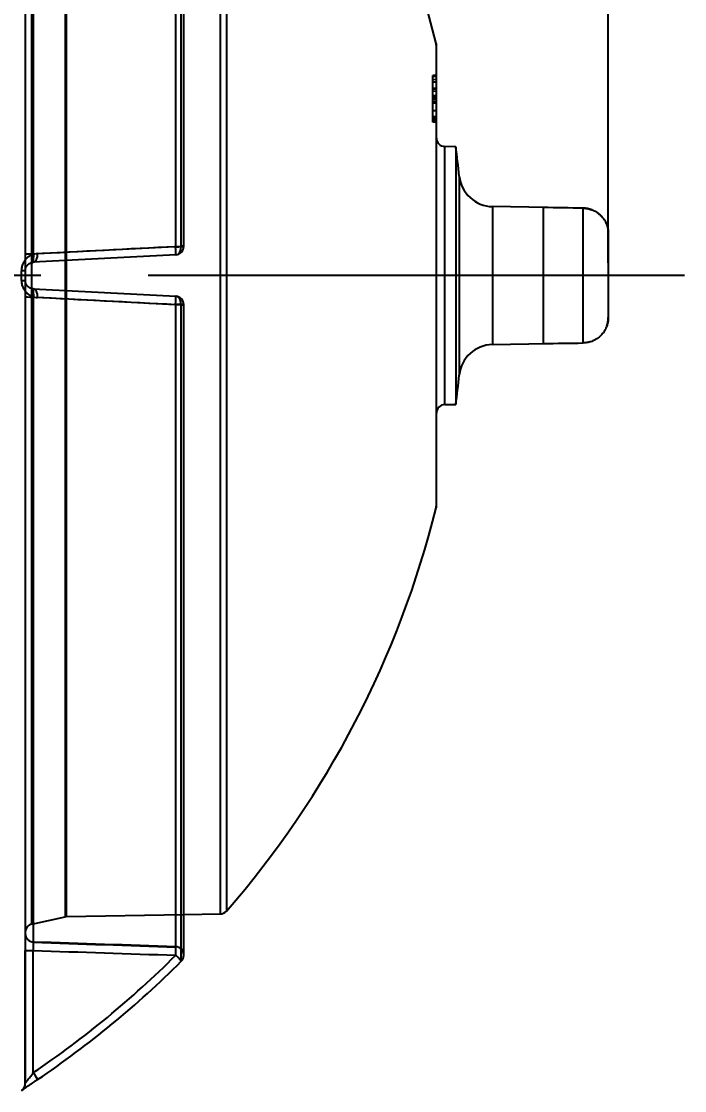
# Model space of a CAD drawing. Header units: millimetres. Extents: x 1044 to 1544, y -1743 to -1389.
# Drawn here: x 1313.9 to 1353.1, y -1620.6 to -1557.3 of the extents above; entities that cross this region are included whole.
import ezdxf
from ezdxf.lldxf.tags import DXFTag

# ---------------------------------------------------------------- set-up
doc = ezdxf.new("R2010")
doc.units = ezdxf.units.MM
doc.linetypes.add('CENTER', pattern=[50.8, 31.75, -6.35, 6.35, -6.35])
doc.layers.add('1', color=7, linetype='Continuous', true_color=0xffffff)
doc.layers.add('21', color=7, linetype='Continuous', true_color=0xffffff)
doc.layers.add('dim', color=82, linetype='Continuous', lineweight=9)
doc.styles.add('Capful-A', font='')
doc.styles.get('Capful-A').set_extended_font_data('Microsoft YaHei')
tags = doc.linetypes.add('DASHED', pattern=[25.72, 12.86, -12.86]).pattern_tags.tags
tags[6:7] = [DXFTag(74, 4), DXFTag(75, 0), DXFTag(340, '0'), DXFTag(46, 0.0), DXFTag(50, 0.0), DXFTag(44, 0.0), DXFTag(45, 0.0)]
tags[4:5] = [DXFTag(74, 4), DXFTag(75, 0), DXFTag(340, '0'), DXFTag(46, 0.0), DXFTag(50, 0.0), DXFTag(44, 0.0), DXFTag(45, 0.0)]
doc.dimstyles.new('Capful-A-1.5', dxfattribs={"dimscale": 1.5, "dimtxt": 2.5, "dimasz": 2.5, "dimexe": 1.5, "dimexo": 1, "dimgap": 1.5, "dimtad": 0, "dimdsep": 46, "dimtxsty": 'Capful-A', "dimcen": 0, "dimclrt": 2, "dimazin": 2, "dimtfac": 1, "dimtmove": 0, "dimatfit": 3, "dimfxl": 0, "dimtolj": 1, "dimtzin": 0, "dimarcsym": 0})

# ---------------------------------------------------------------- blocks, each defined once
blk = doc.blocks.new('*D258')
at = {"layer": 'Defpoints', "color": 0, "transparency": 16777216}
for p in [(1348.631, -1492.037), (1257.828, -1508.817), (1348.631, -1572.317)]:
    blk.add_point(p, dxfattribs=at)
at = {"layer": 'dim', "color": 0, "lineweight": -2, "transparency": 16777216}
for p, q in [((1257.828, -1508.067), (1257.828, -1491.288)), ((1348.631, -1571.567), (1348.631, -1491.288)), ((1260.828, -1492.037), (1297.761, -1492.037)), ((1345.631, -1492.037), (1308.697, -1492.037))]:
    blk.add_line(p, q, dxfattribs=at)
at = {"layer": 'dim', "color": 0, "transparency": 16777216}
for points in [[(1260.828, -1491.537), (1260.828, -1492.537), (1257.828, -1492.037)], [(1345.631, -1491.537), (1345.631, -1492.537), (1348.631, -1492.037)]]:
    blk.add_solid(points, dxfattribs=at)
at = {"layer": 'dim', "color": 2, "transparency": 16777216, "insert": (1303.229, -1492.037), "char_height": 3.75, "attachment_point": 5, "style": 'Capful-A', "bg_fill": 3, "box_fill_scale": 1.1, "bg_fill_color": 256, "bg_fill_true_color": 13158600, "bg_fill_transparency": 0}
blk.add_mtext('\\A1;90.8', dxfattribs=at)

msp = doc.modelspace()

# ---------------------------------------------------------------- linework, layer by layer
at = {"layer": '1', "color": 1, "linetype": 'CENTER'}
msp.add_line((1353.149, -1572.317), (1253.328, -1572.317), dxfattribs=at)
at = {"layer": '21', "color": 7, "linetype": 'Continuous'}
for p, q in [((1323.353, -1570.571), (1323.353, -1531.724)), ((1323.353, -1570.602), (1323.353, -1531.724)), ((1323.501, -1570.587), (1323.501, -1532.08)), ((1325.656, -1534.522), (1325.656, -1610.112)), ((1326.027, -1534.694), (1326.027, -1609.939)), ((1326.027, -1534.694), (1326.027, -1609.939)), ((1338.44, -1558.571), (1338.44, -1586.062)), ((1338.454, -1585.942), (1338.454, -1558.692)), ((1339.603, -1564.688), (1338.948, -1564.677)), ((1338.948, -1579.957), (1338.948, -1564.677)), ((1339.603, -1564.688), (1339.603, -1579.945)), ((1339.81, -1566.427), (1339.81, -1578.206)), ((1339.81, -1566.427), (1339.81, -1578.206)), ((1347.149, -1568.324), (1341.774, -1568.23)), ((1341.774, -1568.23), (1341.774, -1576.403)), ((1344.778, -1568.293), (1344.778, -1576.341)), ((1347.149, -1568.327), (1347.149, -1568.324)), ((1348.631, -1569.833), (1348.631, -1574.801)), ((1323.025, -1571.089), (1314.595, -1571.53)), ((1314.849, -1571.017), (1323.353, -1570.571)), ((1314.515, -1573.089), (1314.515, -1571.54)), ((1316.489, -1571.434), (1316.489, -1573.204)), ((1316.514, -1571.431), (1316.514, -1573.203)), ((1316.538, -1571.43), (1316.538, -1573.207)), ((1313.889, -1572.604), (1313.889, -1572.03)), ((1314.119, -1572.032), (1314.119, -1572.601)), ((1314.595, -1573.103), (1323.025, -1573.545)), ((1323.353, -1574.062), (1314.849, -1573.616)), ((1323.353, -1612.909), (1323.353, -1574.031)), ((1323.353, -1612.909), (1323.353, -1574.062)), ((1323.501, -1612.554), (1323.501, -1574.047)), ((1341.774, -1576.403), (1347.149, -1576.309)), ((1347.149, -1576.309), (1347.149, -1576.306)), ((1338.948, -1579.957), (1339.603, -1579.945)), ((1323.501, -1610.149), (1325.656, -1610.112)), ((1313.889, -1620.57), (1313.889, -1620.569))]:
    msp.add_line(p, q, dxfattribs=at)
at = {"layer": '21', "color": 8, "linetype": 'DASHED'}
for p, q in [((1314.604, -1571.044), (1314.604, -1532.859)), ((1323.016, -1532.581), (1323.016, -1570.608)), ((1314.119, -1533.361), (1314.119, -1571.06)), ((1314.515, -1571.54), (1314.515, -1533.927)), ((1316.489, -1534.357), (1316.489, -1571.434)), ((1316.538, -1534.362), (1316.538, -1571.43)), ((1338.454, -1560.456), (1338.253, -1560.466)), ((1338.454, -1560.456), (1338.253, -1560.466)), ((1338.454, -1560.524), (1338.253, -1560.534)), ((1338.454, -1560.728), (1338.253, -1560.718)), ((1338.454, -1560.728), (1338.253, -1560.718)), ((1338.454, -1560.872), (1338.253, -1560.864)), ((1338.253, -1561.421), (1338.253, -1560.966)), ((1338.454, -1561.24), (1338.253, -1561.229)), ((1338.454, -1561.256), (1338.253, -1561.256)), ((1338.454, -1561.256), (1338.253, -1561.256)), ((1338.454, -1561.265), (1338.253, -1561.265)), ((1338.454, -1561.27), (1338.253, -1561.27)), ((1338.454, -1561.291), (1338.253, -1561.291)), ((1338.454, -1561.41), (1338.253, -1561.421)), ((1338.454, -1561.665), (1338.253, -1561.684)), ((1338.454, -1561.683), (1338.253, -1561.672)), ((1338.454, -1561.785), (1338.253, -1561.796)), ((1338.454, -1561.853), (1338.253, -1561.863)), ((1338.454, -1561.88), (1338.253, -1561.88)), ((1338.454, -1561.88), (1338.253, -1561.88)), ((1338.454, -1562.013), (1338.253, -1562.012)), ((1338.454, -1562.038), (1338.253, -1562.032)), ((1338.253, -1563.236), (1338.253, -1562.032)), ((1338.454, -1562.095), (1338.253, -1562.076)), ((1338.454, -1562.126), (1338.253, -1562.116)), ((1338.454, -1562.56), (1338.253, -1562.56)), ((1338.454, -1562.561), (1338.253, -1562.561)), ((1338.454, -1562.569), (1338.253, -1562.58)), ((1338.454, -1562.91), (1338.253, -1562.921)), ((1338.454, -1562.978), (1338.253, -1562.989)), ((1338.454, -1563.107), (1338.253, -1563.104)), ((1338.454, -1563.183), (1338.253, -1563.172)), ((1338.454, -1563.251), (1338.253, -1563.236)), ((1338.454, -1563.251), (1338.253, -1563.241)), ((1347.149, -1576.306), (1347.149, -1568.327)), ((1348.631, -1569.833), (1348.631, -1569.831)), ((1314.119, -1573.573), (1314.119, -1611.273)), ((1314.515, -1610.706), (1314.515, -1573.089)), ((1314.604, -1611.775), (1314.604, -1573.59)), ((1316.489, -1573.204), (1316.489, -1610.277)), ((1316.514, -1573.203), (1316.514, -1610.273)), ((1316.538, -1573.207), (1316.538, -1610.271)), ((1323.016, -1574.025), (1323.016, -1612.052)), ((1348.631, -1574.802), (1348.631, -1574.801)), ((1314.515, -1610.706), (1316.489, -1610.277)), ((1316.538, -1610.271), (1323.501, -1610.149)), ((1314.119, -1620.146), (1314.119, -1612.276)), ((1314.119, -1612.276), (1314.119, -1620.146)), ((1314.119, -1612.276), (1314.595, -1612.276)), ((1314.595, -1619.503), (1314.595, -1612.276)), ((1314.119, -1620.147), (1314.119, -1620.146))]:
    msp.add_line(p, q, dxfattribs=at)
at = {"layer": '21', "color": 7, "linetype": 'Continuous'}
for centre, radius, start, end in [((1282.828, -1572.317), 57.285, 13.88379, 41.05356), ((1337.952, -1558.692), 0.503, 0, 13.88379), ((1338.957, -1564.174), 0.503, 180, 269), ((1282.828, -1572.317), 57.285, 5.90103, 7.65277), ((1341.809, -1566.221), 2.01, 185.90103, 269), ((1347.123, -1569.831), 1.508, 69.45894, 89), ((1322.999, -1570.587), 0.503, 273, 0), ((1322.999, -1574.047), 0.503, 0, 87), ((1347.123, -1574.802), 1.508, 340.00142, 0), ((1341.809, -1578.413), 2.01, 91, 174.09897), ((1282.828, -1572.317), 57.285, 352.34723, 354.09897), ((1338.957, -1580.459), 0.503, 91, 180), ((1282.828, -1572.317), 57.285, 318.94644, 346.11621), ((1337.952, -1585.942), 0.503, 346.11621, 0), ((1325.648, -1609.609), 0.503, 271, 318.94644), ((1322.999, -1612.554), 0.503, 315.01698, 0)]:
    msp.add_arc(centre, radius, start, end, dxfattribs=at)
at = {"layer": '21', "color": 8, "linetype": 'DASHED'}
for centre, radius, start, end in [((1316.543, -1610.522), 0.251, 91, 102.26993), ((1314.622, -1611.197), 0.503, 102.26993, 180), ((1313.617, -1620.147), 0.503, 302.76926, 316.87127), ((1313.617, -1620.147), 0.503, 318.37268, 0)]:
    msp.add_arc(centre, radius, start, end, dxfattribs=at)
for centre, major_axis, ratio, start_param, end_param in [((1351.711, -1561.1), (19.331, -0.106), 0.071394, 3.94272, 3.957099), ((1314.622, -1571.06), (0.503, 0), 0.032244, 1.605703, 3.141593), ((1322.999, -1570.587), (-0.503, 0), 0.042955, 1.605703, 3.141582), ((1322.999, -1570.587), (-0.026, 0.502), 0.032638, 3.141593, 4.667678), ((1314.622, -1573.573), (-0.503, 0), 0.032244, 0, 1.53589), ((1322.999, -1574.047), (0.026, 0.502), 0.032638, 4.7571, 6.283185), ((1322.999, -1574.047), (0.503, 0), 0.042955, 0.000011, 1.53589), ((1314.622, -1611.273), (0.503, 0), 0.99948, 3.141593, 4.677482), ((2190.364, -1572.316), (1336.838, 0), 0.039078, 3.998072, 4.00638), ((1322.999, -1612.554), (0.016, 0.502), 0.052308, 4.714099, 6.240184), ((1322.999, -1612.554), (-0.503, 0), 0.999077, 3.141604, 4.677482), ((2184.607, -1572.317), (1342.573, 0), 0.039078, 4.00741, 4.015625), ((1282.874, -1572.317), (0, 56.882), 0.99863, 3.734088, 3.926602), ((1322.999, -1612.554), (0.355, -0.355), 0.037022, 6.252747, 7.816955), ((1314.569, -1619.503), (0.281, -0.417), 0.043415, 6.260515, 7.824724), ((1313.617, -1620.146), (0.503, 0), 0.999982, 5.353414, 5.861087), ((1313.617, -1620.146), (0.503, 0), 0.999982, 5.861087, 6.283185)]:
    msp.add_ellipse(centre, major_axis=major_axis, ratio=ratio, start_param=start_param, end_param=end_param, dxfattribs=at)
at = {"layer": '21', "color": 7, "linetype": 'Continuous'}
for centre, major_axis, ratio, start_param, end_param in [((1321.971, -1572.317), (84.57, 0), 0.049416, 1.26849, 1.297738), ((1314.569, -1571.029), (0.026, -0.502), 0.558433, 0, 1.564208), ((1322.999, -1570.587), (0.026, -0.502), 0.706831, 0, 1.564208), ((1322.999, -1570.587), (-0.503, 0), 0.042955, 3.141582, 3.928283), ((1313.617, -1572.032), (0.503, 0), 0.00595, 0, 0.998865), ((1313.617, -1572.601), (-0.503, 0), 0.00595, 2.142728, 3.141593), ((1314.569, -1573.605), (-0.026, -0.502), 0.558433, 1.577384, 3.141593), ((1322.999, -1574.047), (-0.026, -0.502), 0.706831, 1.577384, 3.141593), ((1322.999, -1574.047), (0.503, 0), 0.042955, 5.496495, 6.283196), ((1321.971, -1572.317), (84.57, 0), 0.049416, 4.985448, 5.014695), ((1322.999, -1612.554), (-0.503, 0), 0.999077, 2.354902, 3.141604), ((1282.848, -1572.317), (0, -57.384), 0.99863, 0.592496, 0.785009), ((1313.617, -1620.146), (0.503, 0), 0.999982, 5.28432, 5.353414)]:
    msp.add_ellipse(centre, major_axis=major_axis, ratio=ratio, start_param=start_param, end_param=end_param, dxfattribs=at)
at = {"layer": '21', "color": 8, "linetype": 'DASHED'}
for points, knots in [([(1338.253, -1561.265), (1338.253, -1561.212), (1338.253, -1561.16), (1338.253, -1561.058), (1338.253, -1561.007), (1338.253, -1560.862), (1338.253, -1560.771), (1338.253, -1560.622), (1338.253, -1560.564), (1338.253, -1560.505), (1338.253, -1560.49), (1338.253, -1560.47), (1338.253, -1560.468), (1338.253, -1560.466)], [0, 0, 0, 0, 0.124774, 0.124774, 0.249847, 0.249847, 0.499992, 0.499992, 0.750137, 0.750137, 0.87521, 0.87521, 1, 1, 1, 1]), ([(1338.253, -1562.032), (1338.253, -1561.973), (1338.253, -1561.915), (1338.253, -1561.824), (1338.253, -1561.793), (1338.253, -1561.731), (1338.253, -1561.7), (1338.253, -1561.604), (1338.253, -1561.539), (1338.253, -1561.437), (1338.253, -1561.403), (1338.253, -1561.335), (1338.253, -1561.3), (1338.253, -1561.265)], [0, 0, 0, 0, 0.250113, 0.250113, 0.37517, 0.37517, 0.500226, 0.500226, 0.750339, 0.750339, 0.875396, 0.875396, 1, 1, 1, 1]), ([(1338.454, -1561.289), (1338.421, -1561.288), (1338.387, -1561.287), (1338.32, -1561.285), (1338.287, -1561.281), (1338.253, -1561.279)], [0, 0, 0, 0, 0.499659, 0.499659, 1, 1, 1, 1]), ([(1338.454, -1561.799), (1338.442, -1561.799), (1338.429, -1561.799), (1338.396, -1561.798), (1338.375, -1561.798), (1338.332, -1561.798), (1338.311, -1561.797), (1338.28, -1561.797), (1338.269, -1561.797), (1338.257, -1561.797), (1338.255, -1561.797), (1338.253, -1561.797)], [0, 0, 0, 0, 0.186779, 0.186779, 0.501647, 0.501647, 0.816524, 0.816524, 0.973967, 0.973967, 1, 1, 1, 1]), ([(1314.119, -1571.06), (1314.119, -1571.125), (1314.119, -1571.189), (1314.119, -1571.267), (1314.119, -1571.283), (1314.119, -1571.314), (1314.119, -1571.36), (1314.119, -1571.435), (1314.119, -1571.492), (1314.119, -1571.534), (1314.119, -1571.548), (1314.119, -1571.575), (1314.119, -1571.589), (1314.119, -1571.655), (1314.119, -1571.704), (1314.119, -1571.772), (1314.119, -1571.793), (1314.119, -1571.823), (1314.119, -1571.833), (1314.119, -1571.852), (1314.119, -1571.861), (1314.119, -1571.905), (1314.119, -1571.935), (1314.119, -1571.965), (1314.119, -1571.971), (1314.119, -1571.981), (1314.119, -1571.986), (1314.119, -1572), (1314.119, -1572.008), (1314.119, -1572.026), (1314.119, -1572.032), (1314.119, -1572.032)], [0, 0, 0, 0, 0.12502, 0.12502, 0.156275, 0.156275, 0.18753, 0.250039, 0.312549, 0.312549, 0.343804, 0.343804, 0.375059, 0.375059, 0.500079, 0.500079, 0.562589, 0.562589, 0.593844, 0.593844, 0.625099, 0.625099, 0.750118, 0.750118, 0.781373, 0.781373, 0.812628, 0.812628, 0.875138, 0.875138, 1, 1, 1, 1]), ([(1314.604, -1571.044), (1314.602, -1571.076), (1314.601, -1571.108), (1314.599, -1571.155), (1314.598, -1571.171), (1314.597, -1571.201), (1314.596, -1571.231), (1314.595, -1571.26), (1314.594, -1571.288), (1314.593, -1571.302), (1314.592, -1571.342), (1314.592, -1571.366), (1314.591, -1571.4), (1314.591, -1571.411), (1314.591, -1571.431), (1314.59, -1571.441), (1314.59, -1571.467), (1314.591, -1571.482), (1314.591, -1571.5), (1314.591, -1571.505), (1314.592, -1571.514), (1314.592, -1571.518), (1314.593, -1571.527), (1314.594, -1571.53), (1314.595, -1571.53)], [0, 0, 0, 0, 0.125, 0.125, 0.1875, 0.1875, 0.25, 0.3125, 0.3125, 0.375, 0.375, 0.5, 0.5, 0.5625, 0.5625, 0.625, 0.625, 0.75, 0.75, 0.8125, 0.8125, 0.875, 0.875, 1, 1, 1, 1]), ([(1314.119, -1572.601), (1314.119, -1572.601), (1314.119, -1572.608), (1314.119, -1572.623), (1314.119, -1572.626), (1314.119, -1572.634), (1314.119, -1572.647), (1314.119, -1572.673), (1314.119, -1572.7), (1314.119, -1572.722), (1314.119, -1572.73), (1314.119, -1572.746), (1314.119, -1572.755), (1314.119, -1572.799), (1314.119, -1572.839), (1314.119, -1572.907), (1314.119, -1572.93), (1314.119, -1572.967), (1314.119, -1572.98), (1314.119, -1573.005), (1314.119, -1573.019), (1314.119, -1573.085), (1314.119, -1573.141), (1314.119, -1573.214), (1314.119, -1573.229), (1314.119, -1573.259), (1314.119, -1573.275), (1314.119, -1573.321), (1314.119, -1573.351), (1314.119, -1573.445), (1314.119, -1573.509), (1314.119, -1573.573)], [0, 0, 0, 0, 0.125, 0.125, 0.15625, 0.15625, 0.1875, 0.25, 0.3125, 0.3125, 0.34375, 0.34375, 0.375, 0.375, 0.5, 0.5, 0.5625, 0.5625, 0.59375, 0.59375, 0.625, 0.625, 0.75, 0.75, 0.78125, 0.78125, 0.8125, 0.8125, 0.875, 0.875, 1, 1, 1, 1]), ([(1314.595, -1573.103), (1314.594, -1573.103), (1314.593, -1573.106), (1314.592, -1573.115), (1314.592, -1573.119), (1314.591, -1573.128), (1314.591, -1573.139), (1314.591, -1573.152), (1314.59, -1573.167), (1314.59, -1573.175), (1314.59, -1573.202), (1314.591, -1573.222), (1314.591, -1573.256), (1314.592, -1573.267), (1314.592, -1573.292), (1314.593, -1573.305), (1314.594, -1573.345), (1314.595, -1573.373), (1314.596, -1573.417), (1314.597, -1573.432), (1314.598, -1573.463), (1314.599, -1573.479), (1314.601, -1573.525), (1314.602, -1573.557), (1314.604, -1573.59)], [0, 0, 0, 0, 0.125, 0.125, 0.1875, 0.1875, 0.25, 0.3125, 0.3125, 0.375, 0.375, 0.5, 0.5, 0.5625, 0.5625, 0.625, 0.625, 0.75, 0.75, 0.8125, 0.8125, 0.875, 0.875, 1, 1, 1, 1]), ([(1314.119, -1611.273), (1314.119, -1611.274), (1314.119, -1611.276), (1314.119, -1611.284), (1314.119, -1611.296), (1314.119, -1611.313), (1314.119, -1611.328), (1314.119, -1611.333), (1314.119, -1611.345), (1314.119, -1611.351), (1314.119, -1611.384), (1314.119, -1611.415), (1314.119, -1611.47), (1314.119, -1611.49), (1314.119, -1611.532), (1314.119, -1611.554), (1314.119, -1611.6), (1314.119, -1611.625), (1314.119, -1611.675), (1314.119, -1611.702), (1314.119, -1611.756), (1314.119, -1611.784), (1314.119, -1611.841), (1314.119, -1611.87), (1314.119, -1611.959), (1314.119, -1612.021), (1314.119, -1612.1), (1314.119, -1612.116), (1314.119, -1612.148), (1314.119, -1612.196), (1314.119, -1612.244), (1314.119, -1612.276)], [0, 0, 0, 0, 0.0625, 0.0625, 0.125, 0.1875, 0.1875, 0.21875, 0.21875, 0.25, 0.25, 0.375, 0.375, 0.4375, 0.4375, 0.5, 0.5, 0.5625, 0.5625, 0.625, 0.625, 0.6875, 0.6875, 0.75, 0.75, 0.875, 0.875, 0.90625, 0.90625, 0.9375, 1, 1, 1, 1]), ([(1314.604, -1611.775), (1314.602, -1611.776), (1314.601, -1611.78), (1314.599, -1611.79), (1314.598, -1611.794), (1314.597, -1611.804), (1314.596, -1611.81), (1314.595, -1611.83), (1314.594, -1611.845), (1314.593, -1611.873), (1314.592, -1611.883), (1314.592, -1611.903), (1314.591, -1611.915), (1314.591, -1611.938), (1314.591, -1611.95), (1314.591, -1611.975), (1314.59, -1611.988), (1314.59, -1612.016), (1314.59, -1612.03), (1314.591, -1612.058), (1314.591, -1612.073), (1314.591, -1612.117), (1314.592, -1612.148), (1314.593, -1612.196), (1314.593, -1612.212), (1314.594, -1612.244), (1314.595, -1612.26), (1314.595, -1612.276)], [0, 0, 0, 0, 0.125, 0.125, 0.1875, 0.1875, 0.25, 0.25, 0.375, 0.375, 0.4375, 0.4375, 0.5, 0.5, 0.5625, 0.5625, 0.625, 0.625, 0.6875, 0.6875, 0.75, 0.75, 0.875, 0.875, 0.9375, 0.9375, 1, 1, 1, 1]), ([(1314.119, -1620.146), (1314.119, -1620.146), (1314.12, -1620.144), (1314.125, -1620.138), (1314.126, -1620.136), (1314.13, -1620.13), (1314.132, -1620.127), (1314.14, -1620.117), (1314.146, -1620.108), (1314.157, -1620.094), (1314.16, -1620.089), (1314.168, -1620.079), (1314.172, -1620.073), (1314.185, -1620.056), (1314.194, -1620.043), (1314.213, -1620.018), (1314.223, -1620.004), (1314.243, -1619.977), (1314.254, -1619.962), (1314.276, -1619.933), (1314.287, -1619.918), (1314.31, -1619.887), (1314.322, -1619.871), (1314.346, -1619.839), (1314.358, -1619.823), (1314.394, -1619.774), (1314.418, -1619.741), (1314.468, -1619.674), (1314.493, -1619.64), (1314.544, -1619.572), (1314.57, -1619.538), (1314.595, -1619.503)], [0, 0, 0, 0, 0.0625, 0.0625, 0.09375, 0.09375, 0.125, 0.125, 0.1875, 0.1875, 0.21875, 0.21875, 0.25, 0.25, 0.3125, 0.3125, 0.375, 0.375, 0.4375, 0.4375, 0.5, 0.5, 0.5625, 0.5625, 0.625, 0.625, 0.75, 0.75, 0.875, 0.875, 1, 1, 1, 1]), ([(1314.073, -1620.351), (1314.066, -1620.37), (1314.045, -1620.413), (1314.004, -1620.469), (1313.963, -1620.511), (1313.938, -1620.533), (1313.926, -1620.542), (1313.922, -1620.545), (1313.92, -1620.546), (1313.92, -1620.546)], [0, 0, 0, 0, 0.218404, 0.522406, 0.748935, 0.855689, 0.926145, 0.994621, 1, 1, 1, 1])]:
    msp.add_open_spline(points, degree=3, knots=knots, dxfattribs=at)
for points in [[(1338.454, -1562.058), (1338.387, -1562.054), (1338.32, -1562.051), (1338.253, -1562.047)], [(1323.016, -1570.608), (1320.212, -1570.753), (1317.408, -1570.899), (1314.604, -1571.044)], [(1314.604, -1573.59), (1317.408, -1573.735), (1320.212, -1573.88), (1323.016, -1574.025)], [(1323.016, -1612.052), (1320.212, -1611.96), (1317.408, -1611.868), (1314.604, -1611.775)]]:
    msp.add_open_spline(points, degree=3, dxfattribs=at)
at = {"layer": '21', "color": 7, "linetype": 'Continuous'}
for points, knots in [([(1347.149, -1568.327), (1347.248, -1568.329), (1347.344, -1568.34), (1347.487, -1568.37), (1347.534, -1568.382), (1347.603, -1568.404), (1347.627, -1568.412), (1347.673, -1568.43), (1347.695, -1568.439), (1347.808, -1568.487), (1347.893, -1568.533), (1347.993, -1568.602), (1348.013, -1568.616), (1348.052, -1568.645), (1348.071, -1568.661), (1348.128, -1568.708), (1348.164, -1568.741), (1348.266, -1568.845), (1348.327, -1568.92), (1348.395, -1569.022), (1348.408, -1569.043), (1348.433, -1569.085), (1348.445, -1569.107), (1348.479, -1569.172), (1348.52, -1569.26), (1348.553, -1569.351), (1348.574, -1569.421), (1348.58, -1569.445), (1348.592, -1569.492), (1348.597, -1569.516), (1348.621, -1569.637), (1348.631, -1569.734), (1348.631, -1569.833)], [0, 0, 0, 0, 0.125, 0.125, 0.1875, 0.1875, 0.21875, 0.21875, 0.25, 0.25, 0.375, 0.375, 0.40625, 0.40625, 0.4375, 0.4375, 0.5, 0.5, 0.625, 0.625, 0.65625, 0.65625, 0.6875, 0.6875, 0.75, 0.8125, 0.8125, 0.84375, 0.84375, 0.875, 0.875, 1, 1, 1, 1]), ([(1314.849, -1571.017), (1314.791, -1571.02), (1314.732, -1571.028), (1314.66, -1571.045), (1314.646, -1571.049), (1314.617, -1571.057), (1314.603, -1571.061), (1314.56, -1571.075), (1314.532, -1571.085), (1314.45, -1571.12), (1314.396, -1571.149), (1314.32, -1571.199), (1314.294, -1571.218), (1314.245, -1571.257), (1314.221, -1571.278), (1314.152, -1571.345), (1314.11, -1571.394), (1314.054, -1571.474), (1314.036, -1571.502), (1314.011, -1571.546), (1314.003, -1571.561), (1313.988, -1571.592), (1313.981, -1571.607), (1313.947, -1571.685), (1313.925, -1571.75), (1313.904, -1571.853), (1313.898, -1571.888), (1313.89, -1571.958), (1313.889, -1571.994), (1313.889, -1572.03)], [0, 0, 0, 0, 0.125, 0.125, 0.15625, 0.15625, 0.1875, 0.1875, 0.25, 0.25, 0.375, 0.375, 0.4375, 0.4375, 0.5, 0.5, 0.625, 0.625, 0.6875, 0.6875, 0.71875, 0.71875, 0.75, 0.75, 0.875, 0.875, 0.9375, 0.9375, 1, 1, 1, 1]), ([(1314.119, -1572.032), (1314.119, -1572.01), (1314.12, -1571.989), (1314.125, -1571.957), (1314.126, -1571.947), (1314.13, -1571.926), (1314.132, -1571.916), (1314.14, -1571.887), (1314.146, -1571.868), (1314.157, -1571.841), (1314.16, -1571.833), (1314.168, -1571.815), (1314.172, -1571.807), (1314.185, -1571.783), (1314.194, -1571.768), (1314.213, -1571.739), (1314.223, -1571.726), (1314.243, -1571.701), (1314.254, -1571.689), (1314.276, -1571.667), (1314.287, -1571.657), (1314.31, -1571.637), (1314.322, -1571.628), (1314.346, -1571.612), (1314.358, -1571.604), (1314.394, -1571.583), (1314.418, -1571.572), (1314.468, -1571.553), (1314.493, -1571.546), (1314.544, -1571.535), (1314.57, -1571.532), (1314.595, -1571.53)], [0, 0, 0, 0, 0.0625, 0.0625, 0.09375, 0.09375, 0.125, 0.125, 0.1875, 0.1875, 0.21875, 0.21875, 0.25, 0.25, 0.3125, 0.3125, 0.375, 0.375, 0.4375, 0.4375, 0.5, 0.5, 0.5625, 0.5625, 0.625, 0.625, 0.75, 0.75, 0.875, 0.875, 1, 1, 1, 1]), ([(1313.889, -1572.604), (1313.889, -1572.64), (1313.89, -1572.675), (1313.898, -1572.746), (1313.904, -1572.781), (1313.925, -1572.883), (1313.947, -1572.949), (1313.981, -1573.026), (1313.988, -1573.042), (1314.003, -1573.072), (1314.011, -1573.087), (1314.036, -1573.131), (1314.054, -1573.159), (1314.11, -1573.24), (1314.152, -1573.289), (1314.221, -1573.355), (1314.245, -1573.376), (1314.294, -1573.416), (1314.32, -1573.434), (1314.396, -1573.485), (1314.45, -1573.513), (1314.532, -1573.548), (1314.56, -1573.559), (1314.603, -1573.573), (1314.617, -1573.577), (1314.646, -1573.585), (1314.66, -1573.588), (1314.732, -1573.605), (1314.791, -1573.613), (1314.849, -1573.616)], [0, 0, 0, 0, 0.0625, 0.0625, 0.125, 0.125, 0.25, 0.25, 0.28125, 0.28125, 0.3125, 0.3125, 0.375, 0.375, 0.5, 0.5, 0.5625, 0.5625, 0.625, 0.625, 0.75, 0.75, 0.8125, 0.8125, 0.84375, 0.84375, 0.875, 0.875, 1, 1, 1, 1]), ([(1314.595, -1573.103), (1314.57, -1573.102), (1314.544, -1573.098), (1314.493, -1573.088), (1314.468, -1573.081), (1314.418, -1573.062), (1314.394, -1573.05), (1314.358, -1573.029), (1314.346, -1573.022), (1314.322, -1573.005), (1314.31, -1572.996), (1314.288, -1572.977), (1314.276, -1572.967), (1314.254, -1572.945), (1314.244, -1572.933), (1314.223, -1572.908), (1314.213, -1572.894), (1314.194, -1572.866), (1314.185, -1572.851), (1314.168, -1572.818), (1314.16, -1572.801), (1314.15, -1572.775), (1314.147, -1572.765), (1314.14, -1572.747), (1314.138, -1572.737), (1314.132, -1572.717), (1314.13, -1572.707), (1314.126, -1572.686), (1314.125, -1572.676), (1314.12, -1572.644), (1314.119, -1572.623), (1314.119, -1572.601)], [0, 0, 0, 0, 0.125, 0.125, 0.25, 0.25, 0.375, 0.375, 0.4375, 0.4375, 0.5, 0.5, 0.5625, 0.5625, 0.625, 0.625, 0.6875, 0.6875, 0.75, 0.75, 0.8125, 0.8125, 0.84375, 0.84375, 0.875, 0.875, 0.90625, 0.90625, 0.9375, 0.9375, 1, 1, 1, 1]), ([(1348.631, -1574.801), (1348.631, -1574.899), (1348.621, -1574.996), (1348.593, -1575.139), (1348.581, -1575.186), (1348.56, -1575.257), (1348.553, -1575.28), (1348.536, -1575.326), (1348.528, -1575.349), (1348.481, -1575.462), (1348.436, -1575.548), (1348.369, -1575.65), (1348.355, -1575.67), (1348.326, -1575.709), (1348.311, -1575.729), (1348.265, -1575.786), (1348.233, -1575.822), (1348.13, -1575.926), (1348.056, -1575.989), (1347.955, -1576.058), (1347.934, -1576.071), (1347.893, -1576.097), (1347.871, -1576.109), (1347.807, -1576.144), (1347.72, -1576.187), (1347.629, -1576.221), (1347.56, -1576.243), (1347.536, -1576.25), (1347.489, -1576.262), (1347.465, -1576.268), (1347.345, -1576.294), (1347.248, -1576.305), (1347.149, -1576.306)], [0, 0, 0, 0, 0.125, 0.125, 0.1875, 0.1875, 0.21875, 0.21875, 0.25, 0.25, 0.375, 0.375, 0.40625, 0.40625, 0.4375, 0.4375, 0.5, 0.5, 0.625, 0.625, 0.65625, 0.65625, 0.6875, 0.6875, 0.75, 0.8125, 0.8125, 0.84375, 0.84375, 0.875, 0.875, 1, 1, 1, 1]), ([(1314.099, -1620.425), (1314.09, -1620.431), (1314.081, -1620.437), (1314.054, -1620.456), (1314.036, -1620.468), (1314.011, -1620.485), (1314.003, -1620.49), (1313.988, -1620.5), (1313.981, -1620.505), (1313.947, -1620.528), (1313.925, -1620.543), (1313.904, -1620.558), (1313.898, -1620.562), (1313.89, -1620.567), (1313.889, -1620.569), (1313.889, -1620.569)], [0, 0, 0, 0, 0.071746, 0.071746, 0.226455, 0.226455, 0.30381, 0.30381, 0.381164, 0.381164, 0.690582, 0.690582, 0.845291, 0.845291, 1, 1, 1, 1]), ([(1313.916, -1620.55), (1313.916, -1620.55), (1313.918, -1620.548), (1313.936, -1620.536), (1313.994, -1620.496), (1314.063, -1620.45), (1314.108, -1620.419)], [0, 0, 0, 0, 0.04929, 0.236936, 0.58817, 1, 1, 1, 1]), ([(1314.849, -1619.92), (1314.791, -1619.96), (1314.732, -1619.999), (1314.66, -1620.047), (1314.646, -1620.057), (1314.617, -1620.076), (1314.603, -1620.086), (1314.56, -1620.115), (1314.532, -1620.133), (1314.45, -1620.189), (1314.396, -1620.225), (1314.32, -1620.277), (1314.294, -1620.294), (1314.245, -1620.327), (1314.221, -1620.343), (1314.163, -1620.382), (1314.13, -1620.404), (1314.099, -1620.425)], [0, 0, 0, 0, 0.209726, 0.209726, 0.262158, 0.262158, 0.314589, 0.314589, 0.419452, 0.419452, 0.629178, 0.629178, 0.734041, 0.734041, 0.838904, 0.838904, 1, 1, 1, 1])]:
    msp.add_open_spline(points, degree=3, knots=knots, dxfattribs=at)

# ---------------------------------------------------------------- next in the draw order: dimensions: what is measured, and where the dimension line sits
at = {"layer": 'dim'}
dim = msp.add_linear_dim(base=(1348.631, -1492.037), p1=(1257.828, -1508.817), p2=(1348.631, -1572.317), dimstyle='Capful-A-1.5', override={"dimasz": 2, "dimexe": 0.49975, "dimexo": 0.49975, "dimgap": 0.49975}, dxfattribs=at)
dim.commit()
dim.dimension.update_dxf_attribs({"geometry": '*D258', "text_midpoint": (1303.229, -1492.037)})

doc.saveas('drawing.dxf')
